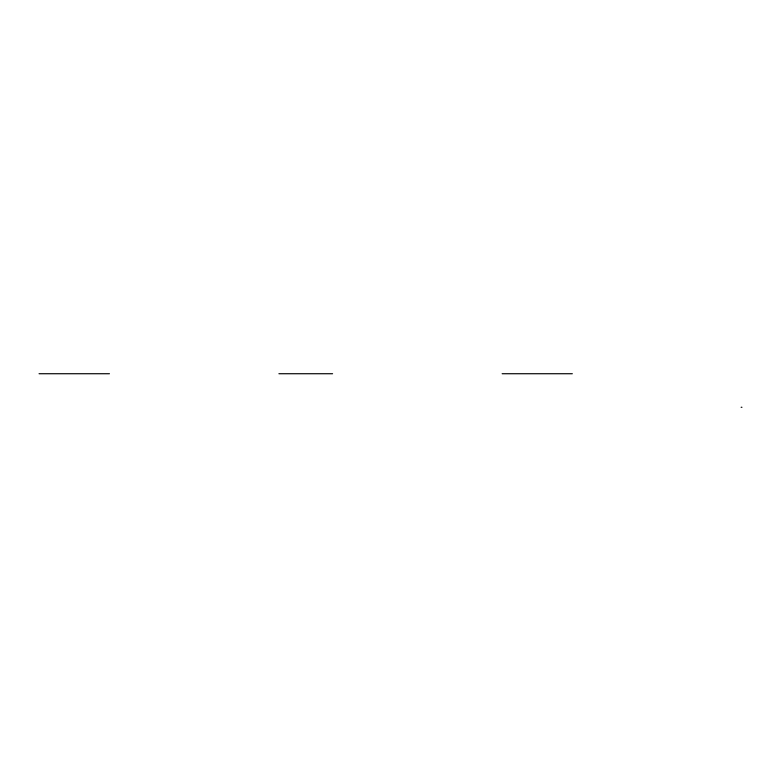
<?xml version="1.0" encoding="UTF-8"?>
<svg xmlns="http://www.w3.org/2000/svg" width="781" height="781" viewBox="0 0 781 781"><rect width="100%" height="100%" fill="white"/><g stroke="black" fill="none" stroke-linecap="round" stroke-linejoin="round"><path stroke-width="1.17" d="M39.05 373.728L109.447 373.728M278.905 373.728L332.579 373.728M502.144 373.728L572.327 373.728M741.14 407.272L741.95 407.272"/></g></svg>
